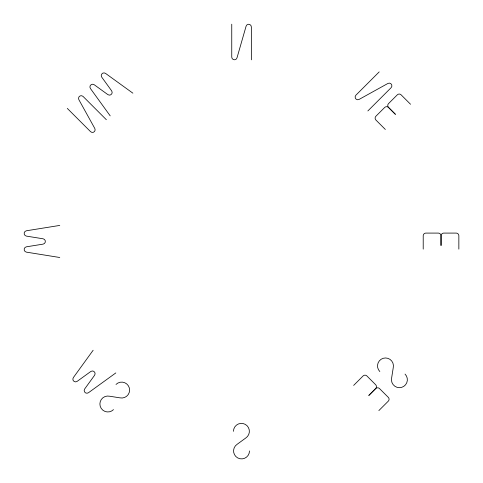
<?xml version="1.0" encoding="UTF-8"?>
<svg xmlns="http://www.w3.org/2000/svg" width="483" height="483" viewBox="0 0 483 483"><rect width="100%" height="100%" fill="white"/><g stroke="black" fill="none" stroke-linecap="round" stroke-linejoin="round"><path stroke-width="0.72" d="M93.147 350.247L73.356 377.591A2.705 2.705 0 0 0 77.135 381.371L90.81 371.481A2.705 2.705 0 0 1 94.59 375.261L84.694 388.936A2.705 2.705 0 0 0 88.48 392.715L115.823 372.924M379.191 71.895L355.886 95.199A2.675 2.675 0 0 0 359.111 99.407L387.934 83.438A2.681 2.681 0 0 1 391.164 87.64L367.853 110.951M353.653 385.392L363.101 375.943A2.675 2.675 0 0 1 366.881 375.943L375.659 384.722A2.675 2.675 0 0 1 375.659 388.501L368.77 395.468L375.738 388.58A2.675 2.675 0 0 1 379.523 388.58L388.302 397.358A2.675 2.675 0 0 1 388.302 401.144L378.853 410.592M59.759 225.422L26.426 230.771A2.705 2.705 0 0 0 26.426 236.115L43.096 238.789A2.705 2.705 0 0 1 43.096 244.132L26.426 246.807A2.705 2.705 0 0 0 26.426 252.15L59.759 257.499M132.885 93.177L105.536 73.392A2.705 2.705 0 0 0 101.756 77.171L111.651 90.846A2.705 2.705 0 0 1 107.872 94.626L94.197 84.73A2.705 2.705 0 0 0 90.418 88.51L110.202 115.86M410.55 104.274L401.101 94.825A2.675 2.675 0 0 0 397.322 94.825L388.537 103.603A2.675 2.675 0 0 0 388.537 107.383L395.426 114.35L388.459 107.461A2.675 2.675 0 0 0 384.679 107.461L375.901 116.24A2.675 2.675 0 0 0 375.901 120.019L385.349 129.468M106.357 119.73L83.046 96.419A2.681 2.681 0 0 0 78.844 99.643L94.807 128.472A2.675 2.675 0 0 1 90.605 131.696L67.294 108.391M458.85 249.125L458.85 235.758A2.675 2.675 0 0 0 456.175 233.09L443.762 233.09A2.675 2.675 0 0 0 441.088 235.758L441.033 245.563L440.973 235.758A2.675 2.675 0 0 0 438.304 233.09L425.885 233.09A2.675 2.675 0 0 0 423.211 235.758L423.211 249.125M251.353 59.832L251.353 26.867A2.681 2.681 0 0 0 246.095 26.179L237.002 57.851A2.675 2.675 0 0 1 231.749 57.163L231.749 24.198M379.843 371.566A7.97 7.97 0 0 1 383.242 358.283A7.97 7.97 0 0 1 393.253 367.654L391.628 377.996A7.97 7.97 0 0 0 401.639 387.366A7.97 7.97 0 0 0 405.038 374.084M233.458 431.331A7.97 7.97 0 0 1 245.255 424.352A7.97 7.97 0 0 1 245.702 438.051L237.244 444.215A7.97 7.97 0 0 0 237.696 457.92A7.97 7.97 0 0 0 249.494 450.935M116.011 384.432A7.97 7.97 0 0 1 129.293 387.837A7.97 7.97 0 0 1 119.917 397.841L109.581 396.217A7.97 7.97 0 0 0 100.21 406.227A7.97 7.97 0 0 0 113.493 409.632"/></g></svg>
